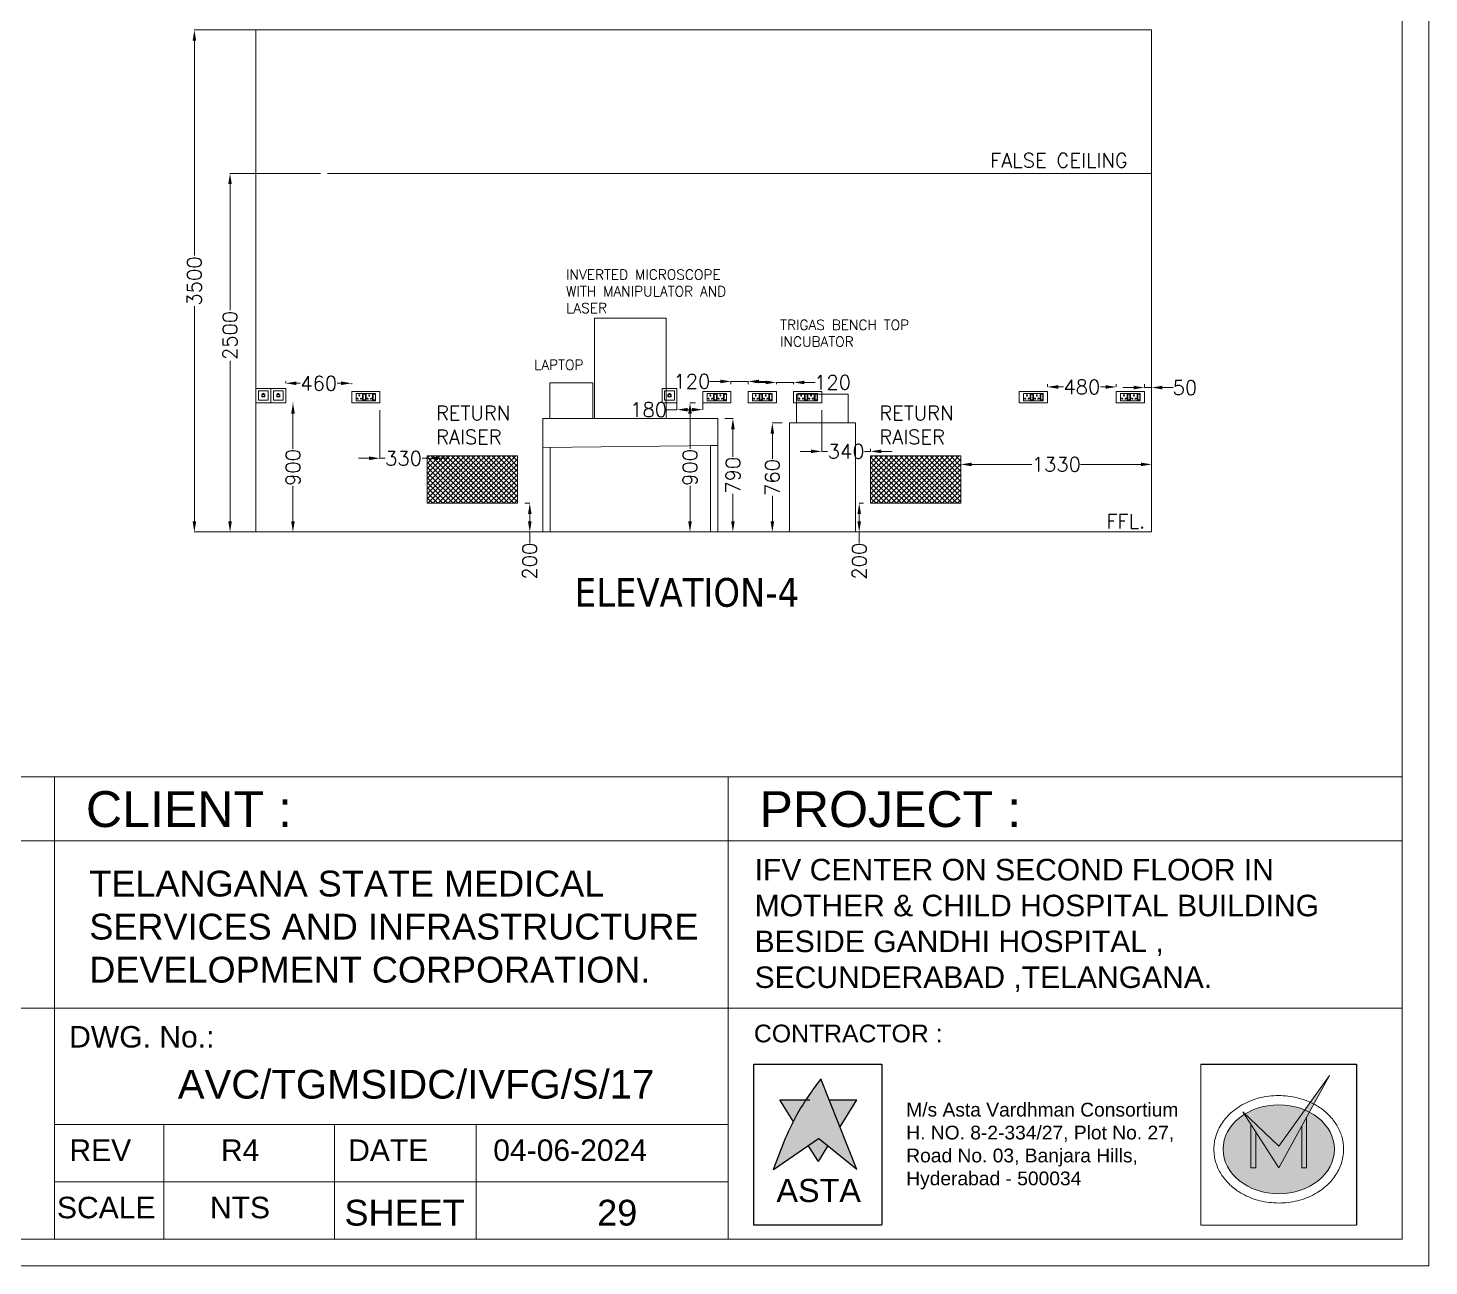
# Model space of a CAD drawing. Extents: x 3552052 to 4102982, y -707811 to -630695.
# Drawn here: x 3971685 to 3981452, y -704834 to -696202 of the extents above; entities that cross this region are included whole.
import ezdxf
from ezdxf.enums import TextEntityAlignment as Align

# ---------------------------------------------------------------- set-up
doc = ezdxf.new("R2010")
doc.units = 0
doc.header["$LTSCALE"] = 6
doc.header["$MEASUREMENT"] = 0
doc.layers.get('0').update_dxf_attribs({"linetype": 'CONTINUOUS', "lineweight": 0})
doc.layers.get('Defpoints').update_dxf_attribs({"linetype": 'CONTINUOUS', "lineweight": 0})
for name, color, linetype, lineweight in [('0.0', 8, 'CONTINUOUS', 0), ('ELE-4M UPS P.SB', 3, 'CONTINUOUS', 0), ('ELE-SOCKET NMBERING', 7, 'CONTINUOUS', 9), ('ELE. 2N0S OF 6-16 UPS SOCKETS', 191, 'CONTINUOUS', 0), ('ELE.LAN POINT', 3, 'CONTINUOUS', 0), ('EQP', 6, 'CONTINUOUS', 0), ('hatch', 252, 'CONTINUOUS', 0), ('MEP_HVAC_RA_DUCT', 1, 'CONTINUOUS', 0), ('MEP_HVAC_TEXT', 7, 'CONTINUOUS', 0), ('TITLE', 7, 'CONTINUOUS', 0)]:
    doc.layers.add(name, color=color, linetype=linetype, lineweight=lineweight)
doc.styles.add('Annotation', font='tahoma.ttf')
doc.styles.add('ARIAL', font='arial.ttf')
doc.styles.add('ROMANS', font='romans.shx')
doc.styles.get("Standard").update_dxf_attribs({"font": 'SIMPLEX'})
doc.dimstyles.new('AEPL1', dxfattribs={"dimtxt": 100, "dimasz": 75, "dimexe": 1.25, "dimexo": 50, "dimtad": 0, "dimdec": 0, "dimtxsty": 'ROMANS', "dimcen": 2.5, "dimclrd": 7, "dimclre": 7, "dimadec": 0, "dimazin": 0, "dimtfac": 1, "dimtdec": 0, "dimtmove": 0, "dimatfit": 3, "dimfxl": 1, "dimlwd": 0, "dimlwe": 0, "dimarcsym": 0})

# ---------------------------------------------------------------- blocks, each defined once
blk = doc.blocks.new('*D519')
at = {"layer": 'Defpoints', "color": 0, "linetype": 'ByBlock', "transparency": 16777216}
for p in [(3973093.5, -697215.8), (3973773.7, -697215.8), (3973473.1, -699715.8)]:
    blk.add_point(p, dxfattribs=at)
at = {"layer": 'ELE-4M UPS P.SB', "color": 7, "linetype": 'ByBlock', "lineweight": 0, "transparency": 16777216}
for p, q in [((3973723.7, -697215.8), (3973092.2, -697215.8)), ((3973093.5, -697290.8), (3973093.5, -698169)), ((3973093.5, -699640.8), (3973093.5, -698522.6)), ((3973423.1, -699715.8), (3973092.2, -699715.8))]:
    blk.add_line(p, q, dxfattribs=at)
at = {"layer": 'ELE-4M UPS P.SB', "color": 7, "linetype": 'ByBlock', "transparency": 16777216}
for points in [[(3973081, -697290.8), (3973106, -697290.8), (3973093.5, -697215.8)], [(3973081, -699640.8), (3973106, -699640.8), (3973093.5, -699715.8)]]:
    blk.add_solid(points, dxfattribs=at)
at = {"layer": 'ELE-4M UPS P.SB', "color": 0, "linetype": 'ByBlock', "transparency": 16777216, "insert": (3973093.5, -698345.8), "char_height": 100, "attachment_point": 5, "rotation": 90, "style": 'ROMANS'}
blk.add_mtext('2500', dxfattribs=at)
blk = doc.blocks.new('*D520')
at = {"layer": 'Defpoints', "color": 0, "linetype": 'ByBlock', "transparency": 16777216}
for p in [(3972845, -696215.8), (3973519.6, -696215.8), (3973473.1, -699715.8)]:
    blk.add_point(p, dxfattribs=at)
at = {"layer": 'ELE-4M UPS P.SB', "color": 7, "linetype": 'ByBlock', "lineweight": 0, "transparency": 16777216}
for p, q in [((3973469.6, -696215.8), (3972843.8, -696215.8)), ((3972845, -696290.8), (3972845, -697789)), ((3972845, -699640.8), (3972845, -698142.6)), ((3973423.1, -699715.8), (3972843.8, -699715.8))]:
    blk.add_line(p, q, dxfattribs=at)
at = {"layer": 'ELE-4M UPS P.SB', "color": 7, "linetype": 'ByBlock', "transparency": 16777216}
for points in [[(3972832.5, -696290.8), (3972857.5, -696290.8), (3972845, -696215.8)], [(3972832.5, -699640.8), (3972857.5, -699640.8), (3972845, -699715.8)]]:
    blk.add_solid(points, dxfattribs=at)
at = {"layer": 'ELE-4M UPS P.SB', "color": 0, "linetype": 'ByBlock', "transparency": 16777216, "insert": (3972845, -697965.8), "char_height": 100, "attachment_point": 5, "rotation": 90, "style": 'ROMANS'}
blk.add_mtext('3500', dxfattribs=at)
blk = doc.blocks.new('Voice')
at = {"layer": 'ELE.LAN POINT', "color": 6}
for points in [[(0, -32), (128, -32), (128, 92), (0, 92)], [(22, -10), (106, -10), (106, 70), (22, 70)], [(77, 21), (70, 21), (70, 12), (58, 12), (58, 21), (51, 21), (51, 39), (77, 39)], [(76, 23), (68, 23), (68, 13), (59, 13), (59, 23), (52, 23), (52, 37), (76, 37)]]:
    blk.add_lwpolyline(points, close=True, dxfattribs=at)
blk = doc.blocks.new('6MODULE-UPS')
at = {"layer": 'ELE. 2N0S OF 6-16 UPS SOCKETS', "color": 223, "lineweight": 0}
for p, q in [((-6, 92), (-6, 20)), ((-6, 92), (-6, 20)), ((19, 92), (-6, 92)), ((-6, 92), (19, 92)), ((-6, 20), (19, 20)), ((-4, 84), (-4, 28)), ((17, 84), (-4, 84)), ((-4, 30), (17, 30)), ((-4, 28), (17, 28)), ((17, 28), (17, 84)), ((19, 20), (19, 92)), ((24, 92), (87, 92)), ((24, 20), (24, 92)), ((87, 20), (24, 20)), ((87, 92), (87, 20)), ((91, 92), (91, 20)), ((91, 92), (91, 20)), ((116, 92), (91, 92)), ((91, 92), (116, 92)), ((91, 20), (116, 20)), ((93, 84), (93, 28)), ((114, 84), (93, 84)), ((93, 30), (114, 30)), ((93, 28), (114, 28)), ((114, 28), (114, 84)), ((116, 20), (116, 92)), ((120, 20), (120, 92)), ((120, 92), (184, 92)), ((184, 20), (120, 20)), ((184, 92), (184, 20))]:
    blk.add_line(p, q, dxfattribs=at)
blk.add_lwpolyline([(-48, 0), (226, 0), (226, 112), (-48, 112)], close=True, dxfattribs=at)
for centre, radius, start, end in [((37, 42), 4.24, 5.2689, 272.51), ((41, 39), 3.42, 202.6838, 75.0951), ((55, 74), 4.92, 307.1584, 232.8416), ((55, 69), 3.14, 161.4031, 18.5969), ((70, 39), 3.42, 104.9049, 337.3162), ((73, 42), 4.24, 267.49, 174.7311), ((134, 42), 4.24, 5.2689, 272.51), ((137, 39), 3.42, 202.6838, 75.0951), ((152, 74), 4.92, 307.1584, 232.8416), ((152, 69), 3.14, 161.4031, 18.5969), ((167, 39), 3.42, 104.9049, 337.3162), ((170, 42), 4.24, 267.49, 174.7311)]:
    blk.add_arc(centre, radius, start, end, dxfattribs=at)
blk = doc.blocks.new('*D521')
at = {"layer": 'Defpoints', "color": 0, "linetype": 'ByBlock', "transparency": 16777216}
for p in [(3977218.7, -698815.8), (3977218.7, -699154), (3977558.7, -699185.8)]:
    blk.add_point(p, dxfattribs=at)
at = {"layer": 'ELE-4M UPS P.SB', "color": 7, "linetype": 'ByBlock', "lineweight": 0, "transparency": 16777216}
for p, q in [((3977218.7, -698865.8), (3977218.7, -699155.3)), ((3977143.7, -699154), (3977068.7, -699154)), ((3977218.7, -699154), (3977259.5, -699154)), ((3977558.7, -699154), (3977517.9, -699154)), ((3977558.7, -699135.8), (3977558.7, -699152.8)), ((3977633.7, -699154), (3977708.7, -699154))]:
    blk.add_line(p, q, dxfattribs=at)
at = {"layer": 'ELE-4M UPS P.SB', "color": 7, "linetype": 'ByBlock', "transparency": 16777216}
for points in [[(3977143.7, -699141.5), (3977143.7, -699166.5), (3977218.7, -699154)], [(3977633.7, -699141.5), (3977633.7, -699166.5), (3977558.7, -699154)]]:
    blk.add_solid(points, dxfattribs=at)
at = {"layer": 'ELE-4M UPS P.SB', "color": 0, "linetype": 'ByBlock', "transparency": 16777216, "insert": (3977388.7, -699154), "char_height": 100, "attachment_point": 5, "style": 'ROMANS'}
blk.add_mtext('340', dxfattribs=at)
blk = doc.blocks.new('*D522')
at = {"layer": 'Defpoints', "color": 0, "linetype": 'ByBlock', "transparency": 16777216}
for p in [(3973481.8, -698815.8), (3973481.8, -699715.8), (3973532.2, -699715.8)]:
    blk.add_point(p, dxfattribs=at)
at = {"layer": 'ELE-4M UPS P.SB', "color": 7, "linetype": 'ByBlock', "lineweight": 0, "transparency": 16777216}
for p, q in [((3973531.8, -698815.8), (3973533.4, -698815.8)), ((3973532.2, -698890.8), (3973532.2, -699136.6)), ((3973532.2, -699640.8), (3973532.2, -699395)), ((3973531.8, -699715.8), (3973533.4, -699715.8))]:
    blk.add_line(p, q, dxfattribs=at)
at = {"layer": 'ELE-4M UPS P.SB', "color": 7, "linetype": 'ByBlock', "transparency": 16777216}
for points in [[(3973519.7, -698890.8), (3973544.7, -698890.8), (3973532.2, -698815.8)], [(3973519.7, -699640.8), (3973544.7, -699640.8), (3973532.2, -699715.8)]]:
    blk.add_solid(points, dxfattribs=at)
at = {"layer": 'ELE-4M UPS P.SB', "color": 0, "linetype": 'ByBlock', "transparency": 16777216, "insert": (3973532.2, -699265.8), "char_height": 100, "attachment_point": 5, "rotation": 90, "style": 'ROMANS'}
blk.add_mtext('900', dxfattribs=at)
blk = doc.blocks.new('*D523')
at = {"layer": 'Defpoints', "color": 0, "linetype": 'ByBlock', "transparency": 16777216}
for p in [(3976389.2, -698815.8), (3976300.3, -699715.8), (3976396.2, -699715.8)]:
    blk.add_point(p, dxfattribs=at)
at = {"layer": 'ELE-4M UPS P.SB', "color": 7, "linetype": 'ByBlock', "lineweight": 0, "transparency": 16777216}
for p, q in [((3976339.2, -698815.8), (3976299, -698815.8)), ((3976300.3, -698890.8), (3976300.3, -699136.6)), ((3976300.3, -699640.8), (3976300.3, -699395)), ((3976346.2, -699715.8), (3976299, -699715.8))]:
    blk.add_line(p, q, dxfattribs=at)
at = {"layer": 'ELE-4M UPS P.SB', "color": 7, "linetype": 'ByBlock', "transparency": 16777216}
for points in [[(3976287.8, -698890.8), (3976312.8, -698890.8), (3976300.3, -698815.8)], [(3976287.8, -699640.8), (3976312.8, -699640.8), (3976300.3, -699715.8)]]:
    blk.add_solid(points, dxfattribs=at)
at = {"layer": 'ELE-4M UPS P.SB', "color": 0, "linetype": 'ByBlock', "transparency": 16777216, "insert": (3976300.3, -699265.8), "char_height": 100, "attachment_point": 5, "rotation": 90, "style": 'ROMANS'}
blk.add_mtext('900', dxfattribs=at)
blk = doc.blocks.new('*D524')
at = {"layer": 'Defpoints', "color": 0, "linetype": 'ByBlock', "transparency": 16777216}
for p in [(3979518.7, -698709), (3979468.7, -698735.8), (3979518.7, -698735.8)]:
    blk.add_point(p, dxfattribs=at)
at = {"layer": 'ELE-4M UPS P.SB', "color": 7, "linetype": 'ByBlock', "lineweight": 0, "transparency": 16777216}
for p, q in [((3979393.7, -698709), (3979318.7, -698709)), ((3979468.7, -698685.8), (3979468.7, -698707.7)), ((3979468.7, -698709), (3979518.7, -698709)), ((3979518.7, -698685.8), (3979518.7, -698707.7)), ((3979593.7, -698709), (3979668.7, -698709))]:
    blk.add_line(p, q, dxfattribs=at)
at = {"layer": 'ELE-4M UPS P.SB', "color": 7, "linetype": 'ByBlock', "transparency": 16777216}
for points in [[(3979393.7, -698696.5), (3979393.7, -698721.5), (3979468.7, -698709)], [(3979593.7, -698696.5), (3979593.7, -698721.5), (3979518.7, -698709)]]:
    blk.add_solid(points, dxfattribs=at)
at = {"layer": 'ELE-4M UPS P.SB', "color": 0, "linetype": 'ByBlock', "transparency": 16777216, "insert": (3979750.3, -698709), "char_height": 100, "attachment_point": 5, "style": 'ROMANS'}
blk.add_mtext('50', dxfattribs=at)
blk = doc.blocks.new('*D525')
at = {"layer": 'Defpoints', "color": 0, "linetype": 'ByBlock', "transparency": 16777216}
for p in [(3978792.2, -698704.7), (3978792.2, -698735.8), (3979272.2, -698735.8)]:
    blk.add_point(p, dxfattribs=at)
at = {"layer": 'ELE-4M UPS P.SB', "color": 7, "linetype": 'ByBlock', "lineweight": 0, "transparency": 16777216}
for p, q in [((3978792.2, -698685.8), (3978792.2, -698703.4)), ((3978867.2, -698704.7), (3978903, -698704.7)), ((3979197.2, -698704.7), (3979161.4, -698704.7)), ((3979272.2, -698685.8), (3979272.2, -698703.4))]:
    blk.add_line(p, q, dxfattribs=at)
at = {"layer": 'ELE-4M UPS P.SB', "color": 7, "linetype": 'ByBlock', "transparency": 16777216}
for points in [[(3978867.2, -698692.2), (3978867.2, -698717.2), (3978792.2, -698704.7)], [(3979197.2, -698692.2), (3979197.2, -698717.2), (3979272.2, -698704.7)]]:
    blk.add_solid(points, dxfattribs=at)
at = {"layer": 'ELE-4M UPS P.SB', "color": 0, "linetype": 'ByBlock', "transparency": 16777216, "insert": (3979032.2, -698704.7), "char_height": 100, "attachment_point": 5, "style": 'ROMANS'}
blk.add_mtext('480', dxfattribs=at)
blk = doc.blocks.new('*D526')
at = {"layer": 'Defpoints', "color": 0, "linetype": 'ByBlock', "transparency": 16777216}
for p in [(3978188.7, -699185.8), (3979518.7, -699185.8), (3979518.7, -699244.8)]:
    blk.add_point(p, dxfattribs=at)
at = {"layer": 'ELE-4M UPS P.SB', "color": 7, "linetype": 'ByBlock', "lineweight": 0, "transparency": 16777216}
for p, q in [((3978188.7, -699235.8), (3978188.7, -699246)), ((3978263.7, -699244.8), (3978684, -699244.8)), ((3979443.7, -699244.8), (3979023.4, -699244.8)), ((3979518.7, -699235.8), (3979518.7, -699246))]:
    blk.add_line(p, q, dxfattribs=at)
at = {"layer": 'ELE-4M UPS P.SB', "color": 7, "linetype": 'ByBlock', "transparency": 16777216}
for points in [[(3978263.7, -699232.3), (3978263.7, -699257.3), (3978188.7, -699244.8)], [(3979443.7, -699232.3), (3979443.7, -699257.3), (3979518.7, -699244.8)]]:
    blk.add_solid(points, dxfattribs=at)
at = {"layer": 'ELE-4M UPS P.SB', "color": 0, "linetype": 'ByBlock', "transparency": 16777216, "insert": (3978853.7, -699244.8), "char_height": 100, "attachment_point": 5, "style": 'ROMANS'}
blk.add_mtext('1330', dxfattribs=at)
blk = doc.blocks.new('*D527')
at = {"layer": 'Defpoints', "color": 0, "linetype": 'ByBlock', "transparency": 16777216}
for p in [(3977558.7, -699515.8), (3977479.9, -699715.8), (3977558.7, -699715.8)]:
    blk.add_point(p, dxfattribs=at)
at = {"layer": 'ELE-4M UPS P.SB', "color": 7, "linetype": 'ByBlock', "lineweight": 0, "transparency": 16777216}
for p, q in [((3977508.7, -699515.8), (3977478.6, -699515.8)), ((3977479.9, -699590.8), (3977479.9, -699640.8)), ((3977508.7, -699715.8), (3977478.6, -699715.8)), ((3977479.9, -699715.8), (3977479.9, -699790.8))]:
    blk.add_line(p, q, dxfattribs=at)
at = {"layer": 'ELE-4M UPS P.SB', "color": 7, "linetype": 'ByBlock', "transparency": 16777216}
for points in [[(3977467.4, -699590.8), (3977492.4, -699590.8), (3977479.9, -699515.8)], [(3977467.4, -699640.8), (3977492.4, -699640.8), (3977479.9, -699715.8)]]:
    blk.add_solid(points, dxfattribs=at)
at = {"layer": 'ELE-4M UPS P.SB', "color": 0, "linetype": 'ByBlock', "transparency": 16777216, "insert": (3977479.9, -699920), "char_height": 100, "attachment_point": 5, "rotation": 90, "style": 'ROMANS'}
blk.add_mtext('200', dxfattribs=at)
blk = doc.blocks.new('*D528')
at = {"layer": 'Defpoints', "color": 0, "linetype": 'ByBlock', "transparency": 16777216}
for p in [(3977022.2, -698673.4), (3976902.2, -698735.8), (3977022.2, -698735.8)]:
    blk.add_point(p, dxfattribs=at)
at = {"layer": 'ELE-4M UPS P.SB', "color": 7, "linetype": 'ByBlock', "lineweight": 0, "transparency": 16777216}
for p, q in [((3976827.2, -698673.4), (3976752.2, -698673.4)), ((3976902.2, -698685.8), (3976902.2, -698672.1)), ((3976902.2, -698673.4), (3977022.2, -698673.4)), ((3977022.2, -698685.8), (3977022.2, -698672.1)), ((3977097.2, -698673.4), (3977172.2, -698673.4))]:
    blk.add_line(p, q, dxfattribs=at)
at = {"layer": 'ELE-4M UPS P.SB', "color": 7, "linetype": 'ByBlock', "transparency": 16777216}
for points in [[(3976827.2, -698660.9), (3976827.2, -698685.9), (3976902.2, -698673.4)], [(3977097.2, -698660.9), (3977097.2, -698685.9), (3977022.2, -698673.4)]]:
    blk.add_solid(points, dxfattribs=at)
at = {"layer": 'ELE-4M UPS P.SB', "color": 0, "linetype": 'ByBlock', "transparency": 16777216, "insert": (3977294.2, -698673.4), "char_height": 100, "attachment_point": 5, "style": 'ROMANS'}
blk.add_mtext('120', dxfattribs=at)
blk = doc.blocks.new('*D529')
at = {"layer": 'Defpoints', "color": 0, "linetype": 'ByBlock', "transparency": 16777216}
for p in [(3976585.7, -698666.5), (3976585.7, -698735.8), (3976705.7, -698735.8)]:
    blk.add_point(p, dxfattribs=at)
at = {"layer": 'ELE-4M UPS P.SB', "color": 7, "linetype": 'ByBlock', "lineweight": 0, "transparency": 16777216}
for p, q in [((3976510.7, -698666.5), (3976435.7, -698666.5)), ((3976585.7, -698685.8), (3976585.7, -698665.2)), ((3976705.7, -698666.5), (3976585.7, -698666.5)), ((3976705.7, -698685.8), (3976705.7, -698665.2)), ((3976780.7, -698666.5), (3976855.7, -698666.5))]:
    blk.add_line(p, q, dxfattribs=at)
at = {"layer": 'ELE-4M UPS P.SB', "color": 7, "linetype": 'ByBlock', "transparency": 16777216}
for points in [[(3976510.7, -698654), (3976510.7, -698679), (3976585.7, -698666.5)], [(3976780.7, -698654), (3976780.7, -698679), (3976705.7, -698666.5)]]:
    blk.add_solid(points, dxfattribs=at)
at = {"layer": 'ELE-4M UPS P.SB', "color": 0, "linetype": 'ByBlock', "transparency": 16777216, "insert": (3976313.6, -698666.5), "char_height": 100, "attachment_point": 5, "style": 'ROMANS'}
blk.add_mtext('120', dxfattribs=at)
blk = doc.blocks.new('*D530')
at = {"layer": 'Defpoints', "color": 0, "linetype": 'ByBlock', "transparency": 16777216}
for p in [(3976209.2, -698735.8), (3976389.2, -698735.8), (3976209.2, -698863.2)]:
    blk.add_point(p, dxfattribs=at)
at = {"layer": 'ELE-4M UPS P.SB', "color": 7, "linetype": 'ByBlock', "lineweight": 0, "transparency": 16777216}
for p, q in [((3976209.2, -698785.8), (3976209.2, -698864.4)), ((3976389.2, -698785.8), (3976389.2, -698864.4)), ((3976209.2, -698863.2), (3976134.2, -698863.2)), ((3976314.2, -698863.2), (3976284.2, -698863.2))]:
    blk.add_line(p, q, dxfattribs=at)
at = {"layer": 'ELE-4M UPS P.SB', "color": 7, "linetype": 'ByBlock', "transparency": 16777216}
for points in [[(3976284.2, -698850.7), (3976284.2, -698875.7), (3976209.2, -698863.2)], [(3976314.2, -698850.7), (3976314.2, -698875.7), (3976389.2, -698863.2)]]:
    blk.add_solid(points, dxfattribs=at)
at = {"layer": 'ELE-4M UPS P.SB', "color": 0, "linetype": 'ByBlock', "transparency": 16777216, "insert": (3976012.1, -698863.2), "char_height": 100, "attachment_point": 5, "style": 'ROMANS'}
blk.add_mtext('180', dxfattribs=at)
blk = doc.blocks.new('*D531')
at = {"layer": 'Defpoints', "color": 0, "linetype": 'ByBlock', "transparency": 16777216}
for p in [(3973481.8, -698715), (3973941.8, -698679.2), (3973941.8, -698735.8)]:
    blk.add_point(p, dxfattribs=at)
at = {"layer": 'ELE-4M UPS P.SB', "color": 7, "linetype": 'ByBlock', "lineweight": 0, "transparency": 16777216}
for p, q in [((3973481.8, -698665), (3973481.8, -698677.9)), ((3973556.8, -698679.2), (3973582.6, -698679.2)), ((3973866.8, -698679.2), (3973841, -698679.2)), ((3973941.8, -698685.8), (3973941.8, -698677.9))]:
    blk.add_line(p, q, dxfattribs=at)
at = {"layer": 'ELE-4M UPS P.SB', "color": 7, "linetype": 'ByBlock', "transparency": 16777216}
for points in [[(3973556.8, -698666.7), (3973556.8, -698691.7), (3973481.8, -698679.2)], [(3973866.8, -698666.7), (3973866.8, -698691.7), (3973941.8, -698679.2)]]:
    blk.add_solid(points, dxfattribs=at)
at = {"layer": 'ELE-4M UPS P.SB', "color": 0, "linetype": 'ByBlock', "transparency": 16777216, "insert": (3973711.8, -698679.2), "char_height": 100, "attachment_point": 5, "style": 'ROMANS'}
blk.add_mtext('460', dxfattribs=at)
blk = doc.blocks.new('*D532')
at = {"layer": 'Defpoints', "color": 0, "linetype": 'ByBlock', "transparency": 16777216}
for p in [(3974138.3, -698815.8), (3974138.3, -699202.1), (3974468.3, -699185.8)]:
    blk.add_point(p, dxfattribs=at)
at = {"layer": 'ELE-4M UPS P.SB', "color": 7, "linetype": 'ByBlock', "lineweight": 0, "transparency": 16777216}
for p, q in [((3974138.3, -698865.8), (3974138.3, -699203.3)), ((3974063.3, -699202.1), (3973988.3, -699202.1)), ((3974138.3, -699202.1), (3974174.1, -699202.1)), ((3974468.3, -699202.1), (3974432.5, -699202.1)), ((3974468.3, -699235.8), (3974468.3, -699203.3)), ((3974543.3, -699202.1), (3974618.3, -699202.1))]:
    blk.add_line(p, q, dxfattribs=at)
at = {"layer": 'ELE-4M UPS P.SB', "color": 7, "linetype": 'ByBlock', "transparency": 16777216}
for points in [[(3974063.3, -699189.6), (3974063.3, -699214.6), (3974138.3, -699202.1)], [(3974543.3, -699189.6), (3974543.3, -699214.6), (3974468.3, -699202.1)]]:
    blk.add_solid(points, dxfattribs=at)
at = {"layer": 'ELE-4M UPS P.SB', "color": 0, "linetype": 'ByBlock', "transparency": 16777216, "insert": (3974303.3, -699202.1), "char_height": 100, "attachment_point": 5, "style": 'ROMANS'}
blk.add_mtext('330', dxfattribs=at)
blk = doc.blocks.new('*D533')
at = {"layer": 'Defpoints', "color": 0, "linetype": 'ByBlock', "transparency": 16777216}
for p in [(3975098.3, -699515.8), (3975098.3, -699715.8), (3975183.1, -699715.8)]:
    blk.add_point(p, dxfattribs=at)
at = {"layer": 'ELE-4M UPS P.SB', "color": 7, "linetype": 'ByBlock', "lineweight": 0, "transparency": 16777216}
for p, q in [((3975148.3, -699515.8), (3975184.4, -699515.8)), ((3975183.1, -699590.8), (3975183.1, -699640.8)), ((3975148.3, -699715.8), (3975184.4, -699715.8)), ((3975183.1, -699715.8), (3975183.1, -699790.8))]:
    blk.add_line(p, q, dxfattribs=at)
at = {"layer": 'ELE-4M UPS P.SB', "color": 7, "linetype": 'ByBlock', "transparency": 16777216}
for points in [[(3975170.6, -699590.8), (3975195.6, -699590.8), (3975183.1, -699515.8)], [(3975170.6, -699640.8), (3975195.6, -699640.8), (3975183.1, -699715.8)]]:
    blk.add_solid(points, dxfattribs=at)
at = {"layer": 'ELE-4M UPS P.SB', "color": 0, "linetype": 'ByBlock', "transparency": 16777216, "insert": (3975183.1, -699920), "char_height": 100, "attachment_point": 5, "rotation": 90, "style": 'ROMANS'}
blk.add_mtext('200', dxfattribs=at)
blk = doc.blocks.new('*D607')
at = {"layer": 'Defpoints', "color": 0, "linetype": 'ByBlock', "transparency": 16777216}
for p in [(3976493.7, -698925.8), (3976493.7, -699715.8), (3976599.4, -699715.8)]:
    blk.add_point(p, dxfattribs=at)
at = {"layer": 'MEP_HVAC_TEXT', "color": 7, "linetype": 'ByBlock', "lineweight": 0, "transparency": 16777216}
for p, q in [((3976543.7, -698925.8), (3976600.6, -698925.8)), ((3976599.4, -699000.8), (3976599.4, -699191.6)), ((3976599.4, -699640.8), (3976599.4, -699450)), ((3976543.7, -699715.8), (3976600.6, -699715.8))]:
    blk.add_line(p, q, dxfattribs=at)
at = {"layer": 'MEP_HVAC_TEXT', "color": 7, "linetype": 'ByBlock', "transparency": 16777216}
for points in [[(3976586.9, -699000.8), (3976611.9, -699000.8), (3976599.4, -698925.8)], [(3976586.9, -699640.8), (3976611.9, -699640.8), (3976599.4, -699715.8)]]:
    blk.add_solid(points, dxfattribs=at)
at = {"layer": 'MEP_HVAC_TEXT', "color": 0, "linetype": 'ByBlock', "transparency": 16777216, "insert": (3976599.4, -699320.8), "char_height": 100, "attachment_point": 5, "rotation": 90, "style": 'ROMANS'}
blk.add_mtext('790', dxfattribs=at)
blk = doc.blocks.new('*D608')
at = {"layer": 'Defpoints', "color": 0, "linetype": 'ByBlock', "transparency": 16777216}
for p in [(3976993.7, -698955.8), (3976874.3, -699715.8), (3976993.7, -699715.8)]:
    blk.add_point(p, dxfattribs=at)
at = {"layer": 'MEP_HVAC_TEXT', "color": 7, "linetype": 'ByBlock', "lineweight": 0, "transparency": 16777216}
for p, q in [((3976943.7, -698955.8), (3976873.1, -698955.8)), ((3976874.3, -699030.8), (3976874.3, -699206.6)), ((3976874.3, -699640.8), (3976874.3, -699465)), ((3976943.7, -699715.8), (3976873.1, -699715.8))]:
    blk.add_line(p, q, dxfattribs=at)
at = {"layer": 'MEP_HVAC_TEXT', "color": 7, "linetype": 'ByBlock', "transparency": 16777216}
for points in [[(3976861.8, -699030.8), (3976886.8, -699030.8), (3976874.3, -698955.8)], [(3976861.8, -699640.8), (3976886.8, -699640.8), (3976874.3, -699715.8)]]:
    blk.add_solid(points, dxfattribs=at)
at = {"layer": 'MEP_HVAC_TEXT', "color": 0, "linetype": 'ByBlock', "transparency": 16777216, "insert": (3976874.3, -699335.8), "char_height": 100, "attachment_point": 5, "rotation": 90, "style": 'ROMANS'}
blk.add_mtext('760', dxfattribs=at)
blk = doc.blocks.new('IVF-CONTRACTOR')
at = {"lineweight": -3, "true_color": 0x293189}
h = blk.add_hatch(color=177, dxfattribs=at)
h.dxf.hatch_style = 1
edge = h.paths.add_edge_path()
edge.add_spline(control_points=[(3037286, -1386527), (3037185, -1386667), (3036944, -1387001), (3036801, -1387388), (3036719, -1387609)], knot_values=[0, 0, 0, 0, 519.520055, 1226.818077, 1226.818077, 1226.818077, 1226.818077], degree=3, periodic=0)
edge.add_line((3036719, -1387609), (3037255, -1387240))
edge.add_line((3037255, -1387240), (3037717, -1387609))
edge.add_line((3037717, -1387609), (3037286, -1386527))
at = {"lineweight": -3, "true_color": 0xc7c8ca}
h = blk.add_hatch(color=9, dxfattribs=at)
h.dxf.hatch_style = 1
edge = h.paths.add_edge_path()
edge.add_spline(control_points=[(3036953, -1387033), (3036967, -1387008), (3037022, -1386919), (3037088, -1386836), (3037139, -1386779)], knot_values=[3356.588859, 3356.588859, 3356.588859, 3356.588859, 3831.174934, 5081.098827, 5081.098827, 5081.098827, 5081.098827], degree=3, periodic=0)
edge.add_line((3037139, -1386779), (3036793, -1386779))
edge.add_line((3036793, -1386779), (3036953, -1387033))
h.paths.add_polyline_path([(3037717, -1386779), (3037386, -1386779), (3037515, -1387102)])
h.paths.add_polyline_path([(3037370, -1387332), (3037255, -1387240), (3037134, -1387323), (3037255, -1387517)])
at = {"true_color": 0xed1f24}
h = blk.add_hatch(color=240, dxfattribs=at)
h.dxf.hatch_style = 1
edge = h.paths.add_edge_path()
edge.add_line((3042329, -1386921), (3042349, -1386951))
edge.add_ellipse((3042760, -1387369), major_axis=(-665, 0), ratio=0.800236, start_angle=-52.6357, end_angle=-51.8324, ccw=False)
edge.add_line((3042356, -1386946), (3042329, -1386921))
at = {"layer": '0.0', "true_color": 0xed1f24}
h = blk.add_hatch(color=240, dxfattribs=at)
h.dxf.hatch_style = 1
edge = h.paths.add_edge_path()
edge.add_line((3042760, -1387590), (3043125, -1386925))
edge.add_ellipse((3042760, -1387369), major_axis=(-665, 0), ratio=0.800236, start_angle=-123.3804, end_angle=-117.8517)
edge.add_line((3043070, -1386899), (3042760, -1387331))
edge.add_line((3042760, -1387331), (3042356, -1386946))
edge.add_ellipse((3042760, -1387369), major_axis=(-665, 0), ratio=0.800236, start_angle=-52.6357, end_angle=-51.8324)
edge.add_line((3042349, -1386951), (3042760, -1387590))
edge = h.paths.add_edge_path()
edge.add_spline(control_points=[(3043179, -1386828), (3043165, -1386821), (3043150, -1386814), (3043136, -1386807)], knot_values=[-2.156071, -2.156071, -2.156071, -2.156071, -2.090953, -2.090953, -2.090953, -2.090953], degree=3, periodic=0)
edge.add_line((3043136, -1386807), (3043070, -1386899))
edge.add_ellipse((3042760, -1387369), major_axis=(-665, 0), ratio=0.800236, start_angle=-123.3804, end_angle=-117.8517, ccw=False)
edge.add_line((3043125, -1386925), (3043179, -1386828))
edge = h.paths.add_edge_path()
edge.add_line((3043367, -1386486), (3043136, -1386807))
edge.add_spline(control_points=[(3043136, -1386807), (3043150, -1386814), (3043165, -1386821), (3043179, -1386828)], knot_values=[-2.156071, -2.156071, -2.156071, -2.156071, -2.090953, -2.090953, -2.090953, -2.090953], degree=3, periodic=0)
edge.add_line((3043179, -1386828), (3043367, -1386486))
at = {"layer": '0.0', "true_color": 0x139b48}
h = blk.add_hatch(color=114, dxfattribs=at)
h.dxf.hatch_style = 1
edge = h.paths.add_edge_path()
edge.add_ellipse((3042760, -1387369), major_axis=(-665, 0), ratio=0.800236, start_angle=-51.8324, end_angle=236.6196)
edge.add_line((3043125, -1386925), (3043091, -1386988))
edge.add_line((3043091, -1386988), (3043091, -1387590))
edge.add_line((3043091, -1387590), (3043036, -1387590))
edge.add_line((3043036, -1387590), (3043036, -1387088))
edge.add_line((3043036, -1387088), (3042760, -1387590))
edge.add_line((3042760, -1387590), (3042484, -1387160))
edge.add_line((3042484, -1387160), (3042484, -1387590))
edge.add_line((3042484, -1387590), (3042428, -1387590))
edge.add_line((3042428, -1387590), (3042428, -1387075))
edge.add_line((3042428, -1387075), (3042349, -1386951))
edge = h.paths.add_edge_path()
edge.add_ellipse((3042760, -1387369), major_axis=(-665, 0), ratio=0.800236, start_angle=-117.8517, end_angle=-52.6357)
edge.add_line((3042356, -1386946), (3042760, -1387331))
edge.add_line((3042760, -1387331), (3043070, -1386899))
at = {"layer": '0.0', "true_color": 0x000000}
h = blk.add_hatch(color=18, dxfattribs=at)
h.dxf.hatch_style = 1
h.paths.add_polyline_path([(3042484, -1387160), (3042428, -1387075), (3042428, -1387590), (3042484, -1387590)])
h.paths.add_polyline_path([(3043036, -1387590), (3043091, -1387590), (3043091, -1386988), (3043036, -1387088)])
at = {"lineweight": -3}
for p, q in [((3036484, -1386350), (3038013, -1386350)), ((3036484, -1388267), (3036484, -1386350)), ((3036485, -1386350), (3038009, -1386350)), ((3036485, -1388278), (3036485, -1386350)), ((3038013, -1386350), (3038013, -1388267)), ((3041829, -1386350), (3043688, -1386350)), ((3043688, -1386350), (3043688, -1388278)), ((3038011, -1388278), (3036483, -1388278))]:
    blk.add_line(p, q, dxfattribs=at)
at = {"color": 251, "lineweight": -3, "true_color": 0x636466}
for p, q in [((3037717, -1387609), (3037286, -1386527)), ((3036793, -1386779), (3037155, -1386779)), ((3036953, -1387033), (3036793, -1386779)), ((3037386, -1386779), (3037717, -1386779)), ((3037515, -1387102), (3037717, -1386779)), ((3036719, -1387609), (3037255, -1387240)), ((3037717, -1387609), (3037255, -1387240)), ((3037255, -1387517), (3037134, -1387323)), ((3037255, -1387517), (3037370, -1387332))]:
    blk.add_line(p, q, dxfattribs=at)
blk.add_spline([(3036719, -1387609), (3036998, -1386959), (3037286, -1386527)], degree=3, dxfattribs=at)
at = {"layer": '0.0'}
for p, q in [((3036485, -1386350), (3038009, -1386350)), ((3036485, -1388278), (3036485, -1386350)), ((3036485, -1388278), (3036485, -1386350)), ((3036485, -1386350), (3038009, -1386350)), ((3038013, -1386350), (3038013, -1388278)), ((3041829, -1386350), (3043688, -1386350)), ((3041829, -1388278), (3041829, -1386350)), ((3043688, -1386350), (3043688, -1388278)), ((3038009, -1388278), (3036485, -1388278)), ((3043688, -1388278), (3041829, -1388278))]:
    blk.add_line(p, q, dxfattribs=at)
at = {"layer": '0.0', "color": 18, "true_color": 0x000000}
for p, q in [((3042760, -1387590), (3043367, -1386486)), ((3042760, -1387331), (3043367, -1386486)), ((3042760, -1387590), (3042329, -1386921)), ((3042329, -1386921), (3042760, -1387331)), ((3042428, -1387075), (3042428, -1387590)), ((3043036, -1387088), (3043036, -1387590)), ((3043091, -1387590), (3043091, -1386988)), ((3042484, -1387590), (3042484, -1387160)), ((3042428, -1387590), (3042484, -1387590)), ((3043036, -1387590), (3043091, -1387590))]:
    blk.add_line(p, q, dxfattribs=at)
at = {"layer": '0.0'}
blk.add_ellipse((3042760, -1387369), major_axis=(-665, 0), ratio=0.800236, start_param=-3.141592653589793, end_param=3.141592653589793, dxfattribs=at)
blk.add_open_spline([(3043535, -1387369), (3043535, -1387353), (3043534, -1387336), (3043530, -1387296), (3043527, -1387272), (3043516, -1387226), (3043509, -1387202), (3043492, -1387157), (3043483, -1387135), (3043460, -1387092), (3043448, -1387071), (3043420, -1387031), (3043405, -1387011), (3043372, -1386974), (3043355, -1386956), (3043318, -1386922), (3043298, -1386906), (3043258, -1386875), (3043236, -1386861), (3043183, -1386829), (3043150, -1386812), (3043081, -1386783), (3043045, -1386771), (3042972, -1386750), (3042935, -1386742), (3042860, -1386731), (3042821, -1386728), (3042745, -1386726), (3042706, -1386727), (3042630, -1386735), (3042593, -1386741), (3042518, -1386757), (3042482, -1386768), (3042412, -1386794), (3042377, -1386809), (3042312, -1386843), (3042280, -1386862), (3042221, -1386905), (3042194, -1386928), (3042147, -1386974), (3042127, -1386996), (3042091, -1387042), (3042074, -1387067), (3042045, -1387117), (3042033, -1387143), (3042012, -1387197), (3042003, -1387225), (3041992, -1387276), (3041988, -1387299), (3041984, -1387347), (3041984, -1387371), (3041986, -1387418), (3041989, -1387442), (3041997, -1387489), (3042003, -1387512), (3042018, -1387557), (3042026, -1387580), (3042047, -1387623), (3042058, -1387645), (3042084, -1387686), (3042098, -1387706), (3042129, -1387744), (3042145, -1387762), (3042180, -1387798), (3042199, -1387814), (3042238, -1387846), (3042259, -1387861), (3042311, -1387894), (3042343, -1387912), (3042409, -1387944), (3042444, -1387957), (3042515, -1387980), (3042552, -1387989), (3042626, -1388003), (3042664, -1388007), (3042740, -1388012), (3042778, -1388012), (3042854, -1388008), (3042892, -1388003), (3042966, -1387989), (3043003, -1387980), (3043074, -1387958), (3043109, -1387944), (3043175, -1387913), (3043208, -1387895), (3043268, -1387856), (3043297, -1387834), (3043351, -1387787), (3043376, -1387761), (3043416, -1387713), (3043432, -1387690), (3043462, -1387643), (3043475, -1387619), (3043497, -1387569), (3043507, -1387543), (3043522, -1387491), (3043527, -1387464), (3043533, -1387415), (3043535, -1387392), (3043535, -1387369)], degree=3, knots=[-3.141593, -3.141593, -3.141593, -3.141593, -3.06788, -3.06788, -2.960953, -2.960953, -2.854026, -2.854026, -2.747099, -2.747099, -2.640172, -2.640172, -2.533245, -2.533245, -2.426319, -2.426319, -2.319392, -2.319392, -2.212465, -2.212465, -2.059875, -2.059875, -1.907286, -1.907286, -1.754697, -1.754697, -1.602107, -1.602107, -1.449518, -1.449518, -1.296928, -1.296928, -1.144339, -1.144339, -0.99175, -0.99175, -0.83916, -0.83916, -0.686571, -0.686571, -0.558641, -0.558641, -0.43071, -0.43071, -0.30278, -0.30278, -0.17485, -0.17485, -0.068516, -0.068516, 0.037819, 0.037819, 0.144154, 0.144154, 0.250488, 0.250488, 0.356823, 0.356823, 0.463157, 0.463157, 0.569492, 0.569492, 0.675826, 0.675826, 0.782161, 0.782161, 0.888495, 0.888495, 1.039928, 1.039928, 1.191361, 1.191361, 1.342794, 1.342794, 1.494227, 1.494227, 1.64566, 1.64566, 1.797093, 1.797093, 1.948526, 1.948526, 2.099959, 2.099959, 2.251392, 2.251392, 2.402825, 2.402825, 2.554258, 2.554258, 2.675591, 2.675591, 2.796924, 2.796924, 2.918258, 2.918258, 3.039591, 3.039591, 3.141593, 3.141593, 3.141593, 3.141593], dxfattribs=at)
at = {"lineweight": -3, "attachment_point": 1, "style": 'ARIAL'}
for s, width, gutter_width, insert, char_height in [('{\\C256;CONTRACTOR :}', 3919.85, 1060, (3036485, -1385878), 212.06), ('{\\C256;M/s Asta Vardhman Consortium\\PH. NO. 8-2-334/27, Plot No. 27, Road No. 03, Banjara Hills, Hyderabad - 500034}', 3696.75, 822, (3038306, -1386813), 164.38)]:
    blk.add_mtext_dynamic_manual_height_columns(s, width=width, gutter_width=gutter_width, heights=[0], dxfattribs=dict(at, insert=insert, char_height=char_height))
at = {"lineweight": 100, "insert": (3036754, -1387723), "char_height": 276.9, "attachment_point": 1, "style": 'ARIAL'}
blk.add_mtext_dynamic_manual_height_columns('ASTA', width=997.56, gutter_width=254, heights=[0], dxfattribs=at)

msp = doc.modelspace()

# ---------------------------------------------------------------- hatches: boundary and pattern name
at = {"layer": 'ELE-4M UPS P.SB', "linetype": 'ByBlock'}
h = msp.add_hatch(dxfattribs=at)
h.set_pattern_fill('ANSI37', color=3, scale=200)
h.set_pattern_definition([(45, (363843.493, 51607.795), (-17.67766953, 17.67766953), []), (135, (363843.493, 51607.795), (-17.67766953, -17.67766953), [])])
h.paths.add_polyline_path([(3974468.3, -699185.8), (3975098.3, -699185.8), (3975098.3, -699515.8), (3974468.3, -699515.8)])
h = msp.add_hatch(dxfattribs=at)
h.set_pattern_fill('ANSI37', color=3, scale=200)
h.set_pattern_definition([(45, (366933.897, 51607.795), (-17.67766953, 17.67766953), []), (135, (366933.897, 51607.795), (-17.67766953, -17.67766953), [])])
h.paths.add_polyline_path([(3977558.7, -699185.8), (3978188.7, -699185.8), (3978188.7, -699515.8), (3977558.7, -699515.8)])

# ---------------------------------------------------------------- linework, layer by layer
for p, q in [((3981265.3, -701424.4), (3963615.1, -701424.4)), ((3971869.5, -704647.2), (3971869.5, -701424.4))]:
    msp.add_line(p, q)
at = {"color": 7}
msp.add_line((3981265.3, -704647.2), (3971869.5, -704647.2), dxfattribs=at)
for points in [[(3981452.1, -681115.5), (3981452.1, -704834), (3963428.3, -704834), (3963428.3, -681115.5)], [(3981265.3, -681302.2), (3981265.3, -704647.2), (3963615.1, -704647.2), (3963615.1, -681302.2)]]:
    msp.add_lwpolyline(points, close=True)
at = {"layer": 'ELE-4M UPS P.SB', "color": 3, "linetype": 'ByBlock'}
for points in [[(3974468.3, -699185.8), (3975098.3, -699185.8), (3975098.3, -699515.8), (3974468.3, -699515.8)], [(3977558.7, -699185.8), (3978188.7, -699185.8), (3978188.7, -699515.8), (3977558.7, -699515.8)]]:
    msp.add_lwpolyline(points, close=True, dxfattribs=at)
at = {"layer": 'EQP', "linetype": 'ByBlock'}
for p, q in [((3975633.7, -698925.8), (3975633.7, -698225.8)), ((3975633.7, -698225.8), (3976133.7, -698225.8)), ((3976133.7, -698225.8), (3976133.7, -698925.8)), ((3975323.7, -698925.8), (3975323.7, -698675.8)), ((3975323.7, -698675.8), (3975623.7, -698675.8)), ((3975623.7, -698675.8), (3975623.7, -698925.8)), ((3977043.7, -698955.8), (3977043.7, -698755.8)), ((3977043.7, -698755.8), (3977403.7, -698755.8)), ((3977403.7, -698755.8), (3977403.7, -698955.8)), ((3975273.7, -699715.8), (3975273.7, -698925.8)), ((3975273.7, -698925.8), (3976493.7, -698925.8)), ((3975273.7, -698925.8), (3975633.7, -698925.8)), ((3976493.7, -698925.8), (3976493.7, -699715.8)), ((3976993.7, -699715.8), (3976993.7, -698955.8)), ((3976993.7, -698955.8), (3977453.7, -698955.8)), ((3976993.7, -698955.8), (3977043.7, -698955.8)), ((3977453.7, -698955.8), (3977453.7, -699715.8)), ((3975273.7, -699126), (3976493.7, -699113.3)), ((3976493.7, -699113.3), (3976443.7, -699113.3)), ((3976443.7, -699113.3), (3976443.7, -699715.8)), ((3975325.8, -699125.3), (3975325.8, -699715.8)), ((3976493.7, -699715.8), (3976993.7, -699715.8))]:
    msp.add_line(p, q, dxfattribs=at)
at = {"layer": 'hatch', "color": 7}
msp.add_line((3981265.3, -701423.6), (3981265.3, -704647.2), dxfattribs=at)
at = {"layer": 'MEP_HVAC_RA_DUCT', "color": 8, "linetype": 'ByBlock'}
for p, q in [((3973273.7, -696215.8), (3973273.7, -699715.8)), ((3979518.7, -696215.8), (3979518.7, -699715.8))]:
    msp.add_line(p, q, dxfattribs=at)
for points in [[(3979518.7, -696215.8), (3973273.7, -696215.8)], [(3979518.7, -697215.8), (3973773.7, -697215.8)], [(3979518.7, -699715.8), (3973273.7, -699715.8)]]:
    msp.add_lwpolyline(points, dxfattribs=at)
at = {"layer": 'MEP_HVAC_TEXT', "linetype": 'ByBlock'}
for p, q in [((3976565.3, -701424.4), (3976565.3, -704647.2)), ((3971869.5, -701868.6), (3966468, -701868.6)), ((3976565.3, -701868.6), (3971869.5, -701868.6)), ((3976565.3, -701868.6), (3981265.3, -701868.6)), ((3971869.5, -703035.4), (3966468, -703035.4)), ((3976565.3, -703035.8), (3971865.3, -703035.4)), ((3976565.3, -703035.8), (3981265.3, -703035.4)), ((3971869.5, -703847.2), (3976565.3, -703847.2)), ((3972632.8, -703847.2), (3972632.8, -704647.2)), ((3973821.8, -703847.2), (3973821.8, -704647.2)), ((3974808.3, -703847.2), (3974808.3, -704647.2)), ((3971869.5, -704247.2), (3976565.3, -704247.2))]:
    msp.add_line(p, q, dxfattribs=at)

# ---------------------------------------------------------------- block references
at = {"color": 240, "true_color": 0xed1f24, "xscale": 0.5830909662492498, "yscale": 0.5830909662492498, "zscale": 0.5830909662492498}
msp.add_blockref('IVF-CONTRACTOR', (2206199, 104942.1), dxfattribs=at)
at = {"layer": 'ELE. 2N0S OF 6-16 UPS SOCKETS', "xscale": -0.7170377765872057, "yscale": 0.7170377765872057, "zscale": 0.7170377765872057, "rotation": 359.9999999999995}
for p in [(3974103.8, -698815.8), (3976551.2, -698815.8), (3976867.7, -698815.8), (3977184.2, -698815.8), (3978757.7, -698815.8), (3979434.2, -698815.8)]:
    msp.add_blockref('6MODULE-UPS', p, dxfattribs=at)
at = {"layer": 'ELE.LAN POINT', "color": 7, "xscale": -0.8135966191344682, "yscale": 0.8135966191344682, "zscale": 0.8135966191344682, "rotation": 180}
for p in [(3973273.7, -698740.9), (3973377.8, -698740.9), (3976105.1, -698740.9)]:
    msp.add_blockref('Voice', p, dxfattribs=at)

# ---------------------------------------------------------------- texts
at = {"insert": (3978195.2, -700037.2), "char_height": 200, "width": 2697.906, "attachment_point": 3, "style": 'Annotation'}
msp.add_mtext('\\pxql;ELEVATION-4', dxfattribs=at)
at = {"layer": 'ELE-SOCKET NMBERING', "color": 0, "char_height": 100.004, "attachment_point": 1, "style": 'Annotation'}
for s, insert, width in [('{\\Fromans|c0;FALSE CEILING }', (3978392.2, -697075.6), 2358.602), ('{\\Fromans|c0;RETURN RAISER}', (3974529.1, -698836.5), 813.619), ('{\\Fromans|c0;RETURN RAISER}', (3977619.5, -698836.5), 813.619), ('{\\Fromans|c0;FFL.}', (3979203.3, -699590.7), 4893.602)]:
    msp.add_mtext(s, dxfattribs=dict(at, insert=insert, width=width))
at = {"layer": 'MEP_HVAC_TEXT', "linetype": 'ByBlock', "char_height": 70, "attachment_point": 1}
for s, width, insert in [('INVERTED MICROSCOPE \\PWITH MANIPULATOR AND \\PLASER', 1330.786, (3975436.6, -697886.3)), ('TRIGAS BENCH TOP \\PINCUBATOR', 961.972, (3976928.3, -698237.1)), ('LAPTOP', 410.763, (3975213, -698515.4))]:
    msp.add_mtext_dynamic_manual_height_columns(s, width=width, gutter_width=10, heights=[0], dxfattribs=dict(at, insert=insert))
at = {"layer": 'TITLE', "color": 7, "style": 'ARIAL'}
for s, height, p in [('CLIENT :', 250, (3972088.7, -701773.3)), ('PROJECT :', 250, (3976784.6, -701773.3)), ('DWG. No.:', 150, (3971972.1, -703310.8))]:
    msp.add_text(s, height=height, dxfattribs=at).set_placement(p)
for s, height, p in [('REV', 150, (3972188.9, -704026.4)), ('R4', 150, (3973163.8, -704026.4)), ('DATE', 150, (3974196.5, -704026.4)), ('04-06-2024', 150, (3975464.5, -704026.4)), ('SCALE', 150, (3972230.3, -704426.4)), ('NTS', 150, (3973162.9, -704426.4)), ('SHEET', 180, (3974310.4, -704462.3)), ('29', 180, (3975793, -704462.3))]:
    msp.add_text(s, height=height, dxfattribs=at).set_placement(p, align=Align.MIDDLE_CENTER)
at = {"layer": 'TITLE', "color": 7, "attachment_point": 1, "style": 'ARIAL'}
for s, width, gutter_width, insert, char_height in [('\\pxql;IFV CENTER ON SECOND FLOOR IN MOTHER & CHILD HOSPITAL BUILDING BESIDE GANDHI HOSPITAL , SECUNDERABAD ,TELANGANA. ', 4493.629, 10, (3976750.6, -701995.4), 150), ('{\\C256;TELANGANA STATE MEDICAL SERVICES AND INFRASTRUCTURE DEVELOPMENT CORPORATION.}', 4493.629, 10, (3972112.4, -702077.7), 180), ('\\pxqc;AVC/TGMSIDC/IVFG/S/17', 5392.273, 12, (3971694.4, -703466.7), 200)]:
    msp.add_mtext_dynamic_manual_height_columns(s, width=width, gutter_width=gutter_width, heights=[0], dxfattribs=dict(at, insert=insert, char_height=char_height))

# ---------------------------------------------------------------- dimensions: what is measured, and where the dimension line sits
at = {"layer": 'ELE-4M UPS P.SB', "color": 0, "linetype": 'ByBlock'}
for base, p2, picture, middle in [((3972845, -696215.8), (3973519.6, -696215.8), '*D520', (3972845, -697965.8)), ((3973093.5, -697215.8), (3973773.7, -697215.8), '*D519', (3973093.5, -698345.8))]:
    dim = msp.add_linear_dim(base=base, p1=(3973473.1, -699715.8), p2=p2, angle=90, dimstyle='AEPL1', dxfattribs=at)
    dim.commit()
    dim.dimension.update_dxf_attribs({"geometry": picture, "text_midpoint": middle, "dimtype": 160})
for base, p1, p2, picture, middle in [((3973941.8, -698679.2), (3973481.8, -698715), (3973941.8, -698735.8), '*D531', (3973711.8, -698679.2)), ((3976585.7, -698666.5), (3976705.7, -698735.8), (3976585.7, -698735.8), '*D529', (3976313.6, -698666.5)), ((3977022.2, -698673.4), (3976902.2, -698735.8), (3977022.2, -698735.8), '*D528', (3977294.2, -698673.4)), ((3978792.2, -698704.7), (3979272.2, -698735.8), (3978792.2, -698735.8), '*D525', (3979032.2, -698704.7)), ((3979518.7, -698709), (3979468.7, -698735.8), (3979518.7, -698735.8), '*D524', (3979750.3, -698709)), ((3974138.3, -699202.1), (3974468.3, -699185.8), (3974138.3, -698815.8), '*D532', (3974303.3, -699202.1)), ((3976209.2, -698863.2), (3976389.2, -698735.8), (3976209.2, -698735.8), '*D530', (3976012.1, -698863.2)), ((3977218.7, -699154), (3977558.7, -699185.8), (3977218.7, -698815.8), '*D521', (3977388.7, -699154)), ((3979518.7, -699244.8), (3978188.7, -699185.8), (3979518.7, -699185.8), '*D526', (3978853.7, -699244.8))]:
    dim = msp.add_linear_dim(base=base, p1=p1, p2=p2, dimstyle='AEPL1', dxfattribs=at)
    dim.commit()
    dim.dimension.update_dxf_attribs({"geometry": picture, "text_midpoint": middle})
for base, p1, p2, picture, middle in [((3973532.2, -699715.8), (3973481.8, -698815.8), (3973481.8, -699715.8), '*D522', (3973532.2, -699265.8)), ((3976300.3, -699715.8), (3976389.2, -698815.8), (3976396.2, -699715.8), '*D523', (3976300.3, -699265.8)), ((3975183.1, -699715.8), (3975098.3, -699515.8), (3975098.3, -699715.8), '*D533', (3975183.1, -699920)), ((3977479.9, -699715.8), (3977558.7, -699515.8), (3977558.7, -699715.8), '*D527', (3977479.9, -699920))]:
    dim = msp.add_linear_dim(base=base, p1=p1, p2=p2, angle=90, dimstyle='AEPL1', dxfattribs=at)
    dim.commit()
    dim.dimension.update_dxf_attribs({"geometry": picture, "text_midpoint": middle})
at = {"layer": 'MEP_HVAC_TEXT', "linetype": 'ByBlock'}
for base, p1, p2, picture, middle in [((3976599.4, -699715.8), (3976493.7, -698925.8), (3976493.7, -699715.8), '*D607', (3976599.4, -699320.8)), ((3976874.3, -699715.8), (3976993.7, -698955.8), (3976993.7, -699715.8), '*D608', (3976874.3, -699335.8))]:
    dim = msp.add_linear_dim(base=base, p1=p1, p2=p2, angle=90, dimstyle='AEPL1', dxfattribs=at)
    dim.commit()
    dim.dimension.update_dxf_attribs({"geometry": picture, "text_midpoint": middle})

doc.saveas('drawing.dxf')
